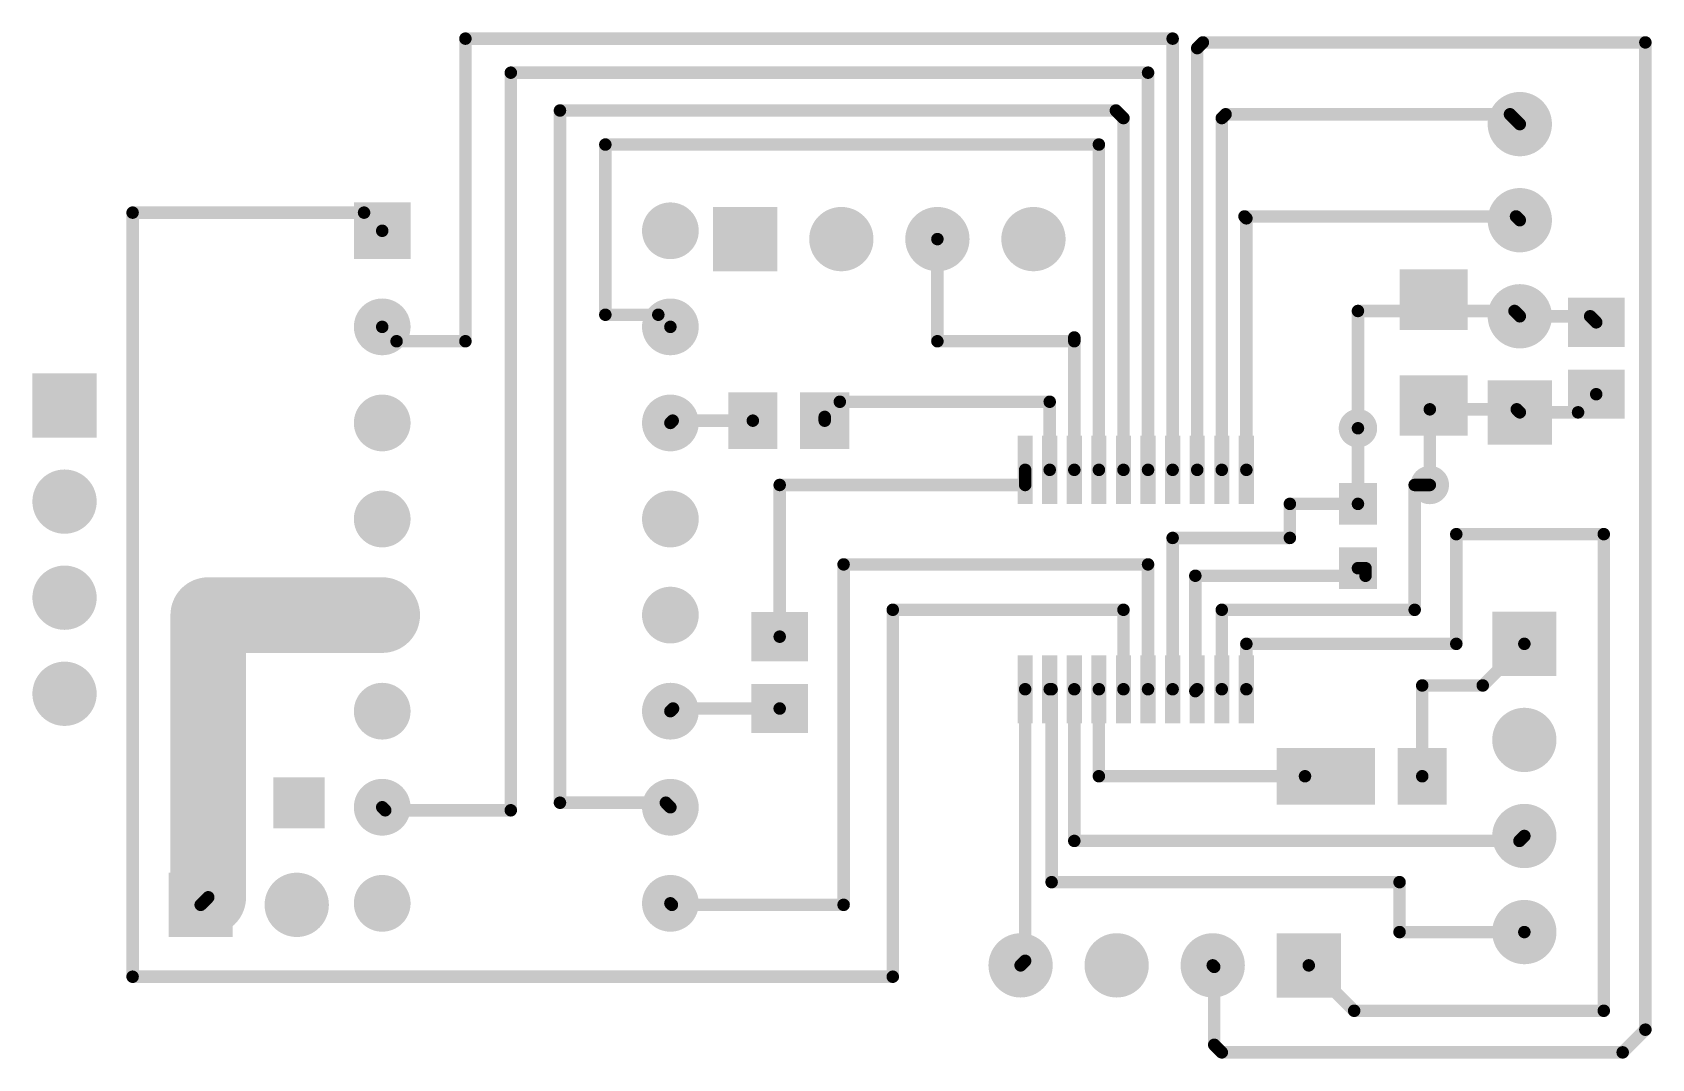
# Model space of a CAD drawing. Extents: x 1.7 to 44.5, y 0.2 to 27.4.
import ezdxf

# ---------------------------------------------------------------- set-up
doc = ezdxf.new("R2010")
doc.units = 0
doc.layers.add('Top', color=5, linetype='CONTINUOUS')

msp = doc.modelspace()

# ---------------------------------------------------------------- linework, layer by layer
at = {"layer": 'Top', "linetype": 'CONTINUOUS'}
for points, const_width in [([(31.84, 27.2), (13.14, 27.2)], 0.33), ([(13.14, 27.2), (13.14, 19.2)], 0.33), ([(31.84, 15.8), (31.84, 27.2)], 0.33), ([(32.49, 26.95), (32.64, 27.1)], 0.33), ([(32.49, 15.8), (32.49, 26.95)], 0.33), ([(32.64, 27.1), (44.34, 27.1)], 0.33), ([(44.34, 27.1), (44.34, 1)], 0.33), ([(31.19, 26.3), (14.34, 26.3)], 0.33), ([(14.34, 26.3), (14.34, 6.8)], 0.33), ([(31.19, 15.8), (31.19, 26.3)], 0.33), ([(30.34, 25.3), (15.64, 25.3)], 0.33), ([(15.64, 25.3), (15.64, 7)], 0.33), ([(30.54, 25.1), (30.34, 25.3)], 0.33), ([(30.54, 15.8), (30.54, 25.1)], 0.33), ([(33.14, 25.1), (33.24, 25.2)], 0.33), ([(33.14, 15.8), (33.14, 25.1)], 0.33), ([(33.24, 25.2), (40.76, 25.2)], 0.33), ([(40.76, 25.2), (41.02, 24.94)], 0.33), ([(29.89, 24.4), (16.84, 24.4)], 0.33), ([(16.84, 24.4), (16.84, 19.9)], 0.33), ([(29.89, 15.8), (29.89, 24.4)], 0.33), ([(4.34, 2.4), (4.34, 22.6)], 0.33), ([(4.34, 22.6), (10.46, 22.6)], 0.33), ([(10.46, 22.6), (10.94, 22.12)], 0.33), ([(33.79, 22.45), (33.74, 22.5)], 0.33), ([(33.74, 22.5), (40.92, 22.5)], 0.33), ([(33.79, 15.8002), (33.79, 22.45)], 0.33), ([(40.92, 22.5), (41.02, 22.4)], 0.33), ([(25.62, 21.9), (25.62, 19.2)], 0.33), ([(36.74, 16.9), (36.74, 20)], 0.33), ([(36.74, 20), (40.88, 20)], 0.33), ([(40.88, 20), (41.02, 19.86)], 0.33), ([(11.32, 19.2), (10.94, 19.58)], 0.33), ([(16.84, 19.9), (18.24, 19.9)], 0.33), ([(18.24, 19.9), (18.56, 19.58)], 0.33), ([(41.02, 19.86), (42.88, 19.86)], 0.33), ([(42.88, 19.86), (43.04, 19.7)], 0.33), ([(13.14, 19.2), (11.32, 19.2)], 0.33), ([(25.62, 19.2), (29.24, 19.2)], 0.33), ([(29.24, 19.2), (29.24, 19.3)], 0.33), ([(29.24, 15.8), (29.24, 19.2)], 0.33), ([(23.04, 17.6), (22.64, 17.2)], 0.33), ([(28.59, 17.6), (23.04, 17.6)], 0.33), ([(28.59, 15.8), (28.59, 17.6)], 0.33), ([(38.64, 15.4), (38.64, 17.4)], 0.33), ([(38.64, 17.4), (40.94, 17.4)], 0.33), ([(40.94, 17.4), (41.02, 17.32)], 0.33), ([(42.56, 17.32), (43.04, 17.8)], 0.33), ([(18.62, 17.1), (18.56, 17.04)], 0.33), ([(20.74, 17.1), (18.62, 17.1)], 0.33), ([(20.74, 17.1), (20.74, 17.1)], 0.33), ([(22.64, 17.2), (22.64, 17.1)], 0.33), ([(41.02, 17.32), (42.56, 17.32)], 0.33), ([(36.74, 14.9), (36.74, 16.9)], 0.33), ([(27.94, 15.4), (27.94, 15.8)], 0.33), ([(21.45, 11.39), (21.45, 15.4)], 0.33), ([(21.45, 15.4), (27.94, 15.4)], 0.33), ([(38.64, 15.4), (38.24, 15.4)], 0.33), ([(38.24, 15.4), (38.24, 12.1)], 0.33), ([(34.94, 14), (34.94, 14.9)], 0.33), ([(34.94, 14.9), (36.74, 14.9)], 0.33), ([(31.84, 10), (31.84, 14)], 0.33), ([(31.84, 14), (34.94, 14)], 0.33), ([(39.34, 11.2), (39.34, 14.1)], 0.33), ([(39.34, 14.1), (43.24, 14.1)], 0.33), ([(43.24, 14.1), (43.24, 1.5)], 0.33), ([(31.19, 13.3), (23.14, 13.3)], 0.33), ([(23.14, 13.3), (23.14, 4.3)], 0.33), ([(31.19, 10), (31.19, 13.3)], 0.33), ([(36.74, 13.2), (36.94, 13.2)], 0.33), ([(36.94, 13.2), (36.94, 13)], 0.33), ([(10.94, 11.96), (6.34, 11.96)], 2), ([(6.34, 11.96), (6.34, 4.5)], 2), ([(36.94, 13), (32.44, 13)], 0.33), ([(32.44, 13), (32.44, 9.95)], 0.33), ([(30.54, 12.1), (24.44, 12.1)], 0.33), ([(24.44, 12.1), (24.44, 2.4)], 0.33), ([(30.54, 10), (30.54, 12.1)], 0.33), ([(38.24, 12.1), (33.14, 12.1)], 0.33), ([(33.14, 12.1), (33.14, 10)], 0.33), ([(33.79, 10), (33.79, 11.2)], 0.33), ([(33.79, 11.2), (39.34, 11.2)], 0.33), ([(40.04, 10.1), (41.14, 11.2)], 0.33), ([(27.94, 10), (27.94, 2.82)], 0.33), ([(28.59, 10), (28.64, 10)], 0.33), ([(28.64, 10), (28.64, 4.9)], 0.33), ([(29.24, 10), (29.24, 5.99)], 0.33), ([(29.89, 10), (29.89, 7.7)], 0.33), ([(32.44, 9.95), (32.49, 10)], 0.33), ([(38.44, 7.7), (38.44, 10.1)], 0.33), ([(38.44, 10.1), (40.04, 10.1)], 0.33), ([(18.63, 9.49), (18.56, 9.42)], 0.33), ([(21.45, 9.49), (18.63, 9.49)], 0.33), ([(29.89, 7.7), (35.34, 7.7)], 0.33), ([(11.02, 6.8), (10.94, 6.88)], 0.33), ([(14.34, 6.8), (11.02, 6.8)], 0.33), ([(15.64, 7), (18.44, 7)], 0.33), ([(18.44, 7), (18.56, 6.88)], 0.33), ([(29.24, 5.99), (41.01, 5.99)], 0.33), ([(41.01, 5.99), (41.14, 6.12)], 0.33), ([(28.64, 4.9), (37.84, 4.9)], 0.33), ([(37.84, 4.9), (37.84, 3.58)], 0.33), ([(6.34, 4.5), (6.14, 4.3)], 0.33), ([(18.6, 4.3), (18.56, 4.34)], 0.33), ([(23.14, 4.3), (18.6, 4.3)], 0.33), ([(37.84, 3.58), (41.14, 3.58)], 0.33), ([(27.94, 2.82), (27.82, 2.7)], 0.33), ([(32.94, 2.66), (32.9, 2.7)], 0.33), ([(32.94, 0.6), (32.94, 2.66)], 0.33), ([(36.64, 1.5), (35.44, 2.7)], 0.33), ([(24.44, 2.4), (4.34, 2.4)], 0.33), ([(43.24, 1.5), (36.64, 1.5)], 0.33), ([(44.34, 1), (43.74, 0.4)], 0.33), ([(33.14, 0.4), (32.94, 0.6)], 0.33), ([(43.74, 0.4), (33.14, 0.4)], 0.33)]:
    msp.add_lwpolyline(points, dxfattribs=dict(at, const_width=const_width))
for points, const_width in [([(13.0575, 27.2, 1), (13.2225, 27.2, 1), (13.0575, 27.2, 1)], 0.165), ([(13.0575, 27.2, 1), (13.2225, 27.2, 1), (13.0575, 27.2, 1)], 0.165), ([(31.7575, 27.2, 1), (31.9225, 27.2, 1), (31.7575, 27.2, 1)], 0.165), ([(31.7575, 27.2, 1), (31.9225, 27.2, 1), (31.7575, 27.2, 1)], 0.165), ([(32.4075, 26.95, 1), (32.5725, 26.95, 1), (32.4075, 26.95, 1)], 0.165), ([(32.4075, 26.95, 1), (32.5725, 26.95, 1), (32.4075, 26.95, 1)], 0.165), ([(32.5575, 27.1, 1), (32.7225, 27.1, 1), (32.5575, 27.1, 1)], 0.165), ([(32.5575, 27.1, 1), (32.7225, 27.1, 1), (32.5575, 27.1, 1)], 0.165), ([(44.2575, 27.1, 1), (44.4225, 27.1, 1), (44.2575, 27.1, 1)], 0.165), ([(44.2575, 27.1, 1), (44.4225, 27.1, 1), (44.2575, 27.1, 1)], 0.165), ([(14.2575, 26.3, 1), (14.4225, 26.3, 1), (14.2575, 26.3, 1)], 0.165), ([(14.2575, 26.3, 1), (14.4225, 26.3, 1), (14.2575, 26.3, 1)], 0.165), ([(31.1075, 26.3, 1), (31.2725, 26.3, 1), (31.1075, 26.3, 1)], 0.165), ([(31.1075, 26.3, 1), (31.2725, 26.3, 1), (31.1075, 26.3, 1)], 0.165), ([(41.445, 24.94, 1), (40.595, 24.94, 1), (41.445, 24.94, 1)], 0.85), ([(15.5575, 25.3, 1), (15.7225, 25.3, 1), (15.5575, 25.3, 1)], 0.165), ([(15.5575, 25.3, 1), (15.7225, 25.3, 1), (15.5575, 25.3, 1)], 0.165), ([(30.2575, 25.3, 1), (30.4225, 25.3, 1), (30.2575, 25.3, 1)], 0.165), ([(30.2575, 25.3, 1), (30.4225, 25.3, 1), (30.2575, 25.3, 1)], 0.165), ([(30.4575, 25.1, 1), (30.6225, 25.1, 1), (30.4575, 25.1, 1)], 0.165), ([(30.4575, 25.1, 1), (30.6225, 25.1, 1), (30.4575, 25.1, 1)], 0.165), ([(33.0575, 25.1, 1), (33.2225, 25.1, 1), (33.0575, 25.1, 1)], 0.165), ([(33.0575, 25.1, 1), (33.2225, 25.1, 1), (33.0575, 25.1, 1)], 0.165), ([(33.1575, 25.2, 1), (33.3225, 25.2, 1), (33.1575, 25.2, 1)], 0.165), ([(33.1575, 25.2, 1), (33.3225, 25.2, 1), (33.1575, 25.2, 1)], 0.165), ([(40.6775, 25.2, 1), (40.8425, 25.2, 1), (40.6775, 25.2, 1)], 0.165), ([(40.6775, 25.2, 1), (40.8425, 25.2, 1), (40.6775, 25.2, 1)], 0.165), ([(40.9375, 24.94, 1), (41.1025, 24.94, 1), (40.9375, 24.94, 1)], 0.165), ([(16.7575, 24.4, 1), (16.9225, 24.4, 1), (16.7575, 24.4, 1)], 0.165), ([(16.7575, 24.4, 1), (16.9225, 24.4, 1), (16.7575, 24.4, 1)], 0.165), ([(29.8075, 24.4, 1), (29.9725, 24.4, 1), (29.8075, 24.4, 1)], 0.165), ([(29.8075, 24.4, 1), (29.9725, 24.4, 1), (29.8075, 24.4, 1)], 0.165), ([(41.445, 22.4, 1), (40.595, 22.4, 1), (41.445, 22.4, 1)], 0.85), ([(4.2575, 22.6, 1), (4.4225, 22.6, 1), (4.2575, 22.6, 1)], 0.165), ([(4.2575, 22.6, 1), (4.4225, 22.6, 1), (4.2575, 22.6, 1)], 0.165), ([(10.3775, 22.6, 1), (10.5425, 22.6, 1), (10.3775, 22.6, 1)], 0.165), ([(10.3775, 22.6, 1), (10.5425, 22.6, 1), (10.3775, 22.6, 1)], 0.165), ([(18.935, 22.12, 1), (18.185, 22.12, 1), (18.935, 22.12, 1)], 0.75), ([(23.505, 21.9, 1), (22.655, 21.9, 1), (23.505, 21.9, 1)], 0.85), ([(26.045, 21.9, 1), (25.195, 21.9, 1), (26.045, 21.9, 1)], 0.85), ([(28.585, 21.9, 1), (27.735, 21.9, 1), (28.585, 21.9, 1)], 0.85), ([(10.8575, 22.12, 1), (11.0225, 22.12, 1), (10.8575, 22.12, 1)], 0.165), ([(33.6575, 22.5, 1), (33.8225, 22.5, 1), (33.6575, 22.5, 1)], 0.165), ([(33.6575, 22.5, 1), (33.8225, 22.5, 1), (33.6575, 22.5, 1)], 0.165), ([(33.7075, 22.45, 1), (33.8725, 22.45, 1), (33.7075, 22.45, 1)], 0.165), ([(33.7075, 22.45, 1), (33.8725, 22.45, 1), (33.7075, 22.45, 1)], 0.165), ([(40.8375, 22.5, 1), (41.0025, 22.5, 1), (40.8375, 22.5, 1)], 0.165), ([(40.8375, 22.5, 1), (41.0025, 22.5, 1), (40.8375, 22.5, 1)], 0.165), ([(40.9375, 22.4, 1), (41.1025, 22.4, 1), (40.9375, 22.4, 1)], 0.165), ([(25.5375, 21.9, 1), (25.7025, 21.9, 1), (25.5375, 21.9, 1)], 0.165), ([(41.445, 19.86, 1), (40.595, 19.86, 1), (41.445, 19.86, 1)], 0.85), ([(11.315, 19.58, 1), (10.565, 19.58, 1), (11.315, 19.58, 1)], 0.75), ([(18.935, 19.58, 1), (18.185, 19.58, 1), (18.935, 19.58, 1)], 0.75), ([(36.6575, 20, 1), (36.8225, 20, 1), (36.6575, 20, 1)], 0.165), ([(36.6575, 20, 1), (36.8225, 20, 1), (36.6575, 20, 1)], 0.165), ([(40.7975, 20, 1), (40.9625, 20, 1), (40.7975, 20, 1)], 0.165), ([(40.7975, 20, 1), (40.9625, 20, 1), (40.7975, 20, 1)], 0.165), ([(10.8575, 19.58, 1), (11.0225, 19.58, 1), (10.8575, 19.58, 1)], 0.165), ([(16.7575, 19.9, 1), (16.9225, 19.9, 1), (16.7575, 19.9, 1)], 0.165), ([(16.7575, 19.9, 1), (16.9225, 19.9, 1), (16.7575, 19.9, 1)], 0.165), ([(18.1575, 19.9, 1), (18.3225, 19.9, 1), (18.1575, 19.9, 1)], 0.165), ([(18.1575, 19.9, 1), (18.3225, 19.9, 1), (18.1575, 19.9, 1)], 0.165), ([(18.4775, 19.58, 1), (18.6425, 19.58, 1), (18.4775, 19.58, 1)], 0.165), ([(40.9375, 19.86, 1), (41.1025, 19.86, 1), (40.9375, 19.86, 1)], 0.165), ([(40.9375, 19.86, 1), (41.1025, 19.86, 1), (40.9375, 19.86, 1)], 0.165), ([(42.7975, 19.86, 1), (42.9625, 19.86, 1), (42.7975, 19.86, 1)], 0.165), ([(42.7975, 19.86, 1), (42.9625, 19.86, 1), (42.7975, 19.86, 1)], 0.165), ([(42.9575, 19.7, 1), (43.1225, 19.7, 1), (42.9575, 19.7, 1)], 0.165), ([(11.2375, 19.2, 1), (11.4025, 19.2, 1), (11.2375, 19.2, 1)], 0.165), ([(11.2375, 19.2, 1), (11.4025, 19.2, 1), (11.2375, 19.2, 1)], 0.165), ([(13.0575, 19.2, 1), (13.2225, 19.2, 1), (13.0575, 19.2, 1)], 0.165), ([(13.0575, 19.2, 1), (13.2225, 19.2, 1), (13.0575, 19.2, 1)], 0.165), ([(25.5375, 19.2, 1), (25.7025, 19.2, 1), (25.5375, 19.2, 1)], 0.165), ([(25.5375, 19.2, 1), (25.7025, 19.2, 1), (25.5375, 19.2, 1)], 0.165), ([(29.1575, 19.3, 1), (29.3225, 19.3, 1), (29.1575, 19.3, 1)], 0.165), ([(29.1575, 19.2, 1), (29.3225, 19.2, 1), (29.1575, 19.2, 1)], 0.165), ([(29.1575, 19.2, 1), (29.3225, 19.2, 1), (29.1575, 19.2, 1)], 0.165), ([(29.1575, 19.2, 1), (29.3225, 19.2, 1), (29.1575, 19.2, 1)], 0.165), ([(11.315, 17.04, 1), (10.565, 17.04, 1), (11.315, 17.04, 1)], 0.75), ([(18.935, 17.04, 1), (18.185, 17.04, 1), (18.935, 17.04, 1)], 0.75), ([(22.9575, 17.6, 1), (23.1225, 17.6, 1), (22.9575, 17.6, 1)], 0.165), ([(22.9575, 17.6, 1), (23.1225, 17.6, 1), (22.9575, 17.6, 1)], 0.165), ([(28.5075, 17.6, 1), (28.6725, 17.6, 1), (28.5075, 17.6, 1)], 0.165), ([(28.5075, 17.6, 1), (28.6725, 17.6, 1), (28.5075, 17.6, 1)], 0.165), ([(38.5575, 17.4, 1), (38.7225, 17.4, 1), (38.5575, 17.4, 1)], 0.165), ([(38.5575, 17.4, 1), (38.7225, 17.4, 1), (38.5575, 17.4, 1)], 0.165), ([(40.8575, 17.4, 1), (41.0225, 17.4, 1), (40.8575, 17.4, 1)], 0.165), ([(40.8575, 17.4, 1), (41.0225, 17.4, 1), (40.8575, 17.4, 1)], 0.165), ([(42.9575, 17.8, 1), (43.1225, 17.8, 1), (42.9575, 17.8, 1)], 0.165), ([(18.4775, 17.04, 1), (18.6425, 17.04, 1), (18.4775, 17.04, 1)], 0.165), ([(18.5375, 17.1, 1), (18.7025, 17.1, 1), (18.5375, 17.1, 1)], 0.165), ([(18.5375, 17.1, 1), (18.7025, 17.1, 1), (18.5375, 17.1, 1)], 0.165), ([(20.6575, 17.1, 1), (20.8225, 17.1, 1), (20.6575, 17.1, 1)], 0.165), ([(20.6575, 17.1, 1), (20.8225, 17.1, 1), (20.6575, 17.1, 1)], 0.165), ([(22.5575, 17.2, 1), (22.7225, 17.2, 1), (22.5575, 17.2, 1)], 0.165), ([(22.5575, 17.2, 1), (22.7225, 17.2, 1), (22.5575, 17.2, 1)], 0.165), ([(22.5575, 17.1, 1), (22.7225, 17.1, 1), (22.5575, 17.1, 1)], 0.165), ([(36.994, 16.9, 1), (36.486, 16.9, 1), (36.994, 16.9, 1)], 0.508), ([(40.9375, 17.32, 1), (41.1025, 17.32, 1), (40.9375, 17.32, 1)], 0.165), ([(40.9375, 17.32, 1), (41.1025, 17.32, 1), (40.9375, 17.32, 1)], 0.165), ([(42.4775, 17.32, 1), (42.6425, 17.32, 1), (42.4775, 17.32, 1)], 0.165), ([(42.4775, 17.32, 1), (42.6425, 17.32, 1), (42.4775, 17.32, 1)], 0.165), ([(36.6575, 16.9, 1), (36.8225, 16.9, 1), (36.6575, 16.9, 1)], 0.165), ([(36.6575, 16.9, 1), (36.8225, 16.9, 1), (36.6575, 16.9, 1)], 0.165), ([(27.8575, 15.8, 1), (28.0225, 15.8, 1), (27.8575, 15.8, 1)], 0.165), ([(28.5075, 15.8, 1), (28.6725, 15.8, 1), (28.5075, 15.8, 1)], 0.165), ([(29.1575, 15.8, 1), (29.3225, 15.8, 1), (29.1575, 15.8, 1)], 0.165), ([(29.8075, 15.8, 1), (29.9725, 15.8, 1), (29.8075, 15.8, 1)], 0.165), ([(30.4575, 15.8, 1), (30.6225, 15.8, 1), (30.4575, 15.8, 1)], 0.165), ([(31.1075, 15.8, 1), (31.2725, 15.8, 1), (31.1075, 15.8, 1)], 0.165), ([(31.7575, 15.8, 1), (31.9225, 15.8, 1), (31.7575, 15.8, 1)], 0.165), ([(32.4075, 15.8, 1), (32.5725, 15.8, 1), (32.4075, 15.8, 1)], 0.165), ([(33.0575, 15.8, 1), (33.2225, 15.8, 1), (33.0575, 15.8, 1)], 0.165), ([(33.7075, 15.8002, 1), (33.8725, 15.8002, 1), (33.7075, 15.8002, 1)], 0.165), ([(38.894, 15.4, 1), (38.386, 15.4, 1), (38.894, 15.4, 1)], 0.508), ([(2.965, 14.96, 1), (2.115, 14.96, 1), (2.965, 14.96, 1)], 0.85), ([(21.3675, 15.4, 1), (21.5325, 15.4, 1), (21.3675, 15.4, 1)], 0.165), ([(21.3675, 15.4, 1), (21.5325, 15.4, 1), (21.3675, 15.4, 1)], 0.165), ([(27.8575, 15.4, 1), (28.0225, 15.4, 1), (27.8575, 15.4, 1)], 0.165), ([(27.8575, 15.4, 1), (28.0225, 15.4, 1), (27.8575, 15.4, 1)], 0.165), ([(38.1575, 15.4, 1), (38.3225, 15.4, 1), (38.1575, 15.4, 1)], 0.165), ([(38.1575, 15.4, 1), (38.3225, 15.4, 1), (38.1575, 15.4, 1)], 0.165), ([(38.5575, 15.4, 1), (38.7225, 15.4, 1), (38.5575, 15.4, 1)], 0.165), ([(38.5575, 15.4, 1), (38.7225, 15.4, 1), (38.5575, 15.4, 1)], 0.165), ([(11.315, 14.5, 1), (10.565, 14.5, 1), (11.315, 14.5, 1)], 0.75), ([(18.935, 14.5, 1), (18.185, 14.5, 1), (18.935, 14.5, 1)], 0.75), ([(34.8575, 14.9, 1), (35.0225, 14.9, 1), (34.8575, 14.9, 1)], 0.165), ([(34.8575, 14.9, 1), (35.0225, 14.9, 1), (34.8575, 14.9, 1)], 0.165), ([(36.6575, 14.9, 1), (36.8225, 14.9, 1), (36.6575, 14.9, 1)], 0.165), ([(36.6575, 14.9, 1), (36.8225, 14.9, 1), (36.6575, 14.9, 1)], 0.165), ([(31.7575, 14, 1), (31.9225, 14, 1), (31.7575, 14, 1)], 0.165), ([(31.7575, 14, 1), (31.9225, 14, 1), (31.7575, 14, 1)], 0.165), ([(34.8575, 14, 1), (35.0225, 14, 1), (34.8575, 14, 1)], 0.165), ([(34.8575, 14, 1), (35.0225, 14, 1), (34.8575, 14, 1)], 0.165), ([(39.2575, 14.1, 1), (39.4225, 14.1, 1), (39.2575, 14.1, 1)], 0.165), ([(39.2575, 14.1, 1), (39.4225, 14.1, 1), (39.2575, 14.1, 1)], 0.165), ([(43.1575, 14.1, 1), (43.3225, 14.1, 1), (43.1575, 14.1, 1)], 0.165), ([(43.1575, 14.1, 1), (43.3225, 14.1, 1), (43.1575, 14.1, 1)], 0.165), ([(23.0575, 13.3, 1), (23.2225, 13.3, 1), (23.0575, 13.3, 1)], 0.165), ([(23.0575, 13.3, 1), (23.2225, 13.3, 1), (23.0575, 13.3, 1)], 0.165), ([(31.1075, 13.3, 1), (31.2725, 13.3, 1), (31.1075, 13.3, 1)], 0.165), ([(31.1075, 13.3, 1), (31.2725, 13.3, 1), (31.1075, 13.3, 1)], 0.165), ([(36.6575, 13.2, 1), (36.8225, 13.2, 1), (36.6575, 13.2, 1)], 0.165), ([(36.8575, 13.2, 1), (37.0225, 13.2, 1), (36.8575, 13.2, 1)], 0.165), ([(36.8575, 13.2, 1), (37.0225, 13.2, 1), (36.8575, 13.2, 1)], 0.165), ([(2.965, 12.42, 1), (2.115, 12.42, 1), (2.965, 12.42, 1)], 0.85), ([(5.84, 11.96, 1), (6.84, 11.96, 1), (5.84, 11.96, 1)], 1), ([(5.84, 11.96, 1), (6.84, 11.96, 1), (5.84, 11.96, 1)], 1), ([(10.44, 11.96, 1), (11.44, 11.96, 1), (10.44, 11.96, 1)], 1), ([(32.3575, 13, 1), (32.5225, 13, 1), (32.3575, 13, 1)], 0.165), ([(32.3575, 13, 1), (32.5225, 13, 1), (32.3575, 13, 1)], 0.165), ([(36.8575, 13, 1), (37.0225, 13, 1), (36.8575, 13, 1)], 0.165), ([(36.8575, 13, 1), (37.0225, 13, 1), (36.8575, 13, 1)], 0.165), ([(11.315, 11.96, 1), (10.565, 11.96, 1), (11.315, 11.96, 1)], 0.75), ([(18.935, 11.96, 1), (18.185, 11.96, 1), (18.935, 11.96, 1)], 0.75), ([(24.3575, 12.1, 1), (24.5225, 12.1, 1), (24.3575, 12.1, 1)], 0.165), ([(24.3575, 12.1, 1), (24.5225, 12.1, 1), (24.3575, 12.1, 1)], 0.165), ([(30.4575, 12.1, 1), (30.6225, 12.1, 1), (30.4575, 12.1, 1)], 0.165), ([(30.4575, 12.1, 1), (30.6225, 12.1, 1), (30.4575, 12.1, 1)], 0.165), ([(33.0575, 12.1, 1), (33.2225, 12.1, 1), (33.0575, 12.1, 1)], 0.165), ([(33.0575, 12.1, 1), (33.2225, 12.1, 1), (33.0575, 12.1, 1)], 0.165), ([(38.1575, 12.1, 1), (38.3225, 12.1, 1), (38.1575, 12.1, 1)], 0.165), ([(38.1575, 12.1, 1), (38.3225, 12.1, 1), (38.1575, 12.1, 1)], 0.165), ([(21.3675, 11.39, 1), (21.5325, 11.39, 1), (21.3675, 11.39, 1)], 0.165), ([(33.7075, 11.2, 1), (33.8725, 11.2, 1), (33.7075, 11.2, 1)], 0.165), ([(33.7075, 11.2, 1), (33.8725, 11.2, 1), (33.7075, 11.2, 1)], 0.165), ([(39.2575, 11.2, 1), (39.4225, 11.2, 1), (39.2575, 11.2, 1)], 0.165), ([(39.2575, 11.2, 1), (39.4225, 11.2, 1), (39.2575, 11.2, 1)], 0.165), ([(41.0575, 11.2, 1), (41.2225, 11.2, 1), (41.0575, 11.2, 1)], 0.165), ([(2.965, 9.88, 1), (2.115, 9.88, 1), (2.965, 9.88, 1)], 0.85), ([(11.315, 9.42, 1), (10.565, 9.42, 1), (11.315, 9.42, 1)], 0.75), ([(18.935, 9.42, 1), (18.185, 9.42, 1), (18.935, 9.42, 1)], 0.75), ([(27.8575, 10, 1), (28.0225, 10, 1), (27.8575, 10, 1)], 0.165), ([(28.5075, 10, 1), (28.6725, 10, 1), (28.5075, 10, 1)], 0.165), ([(28.5575, 10, 1), (28.7225, 10, 1), (28.5575, 10, 1)], 0.165), ([(28.5575, 10, 1), (28.7225, 10, 1), (28.5575, 10, 1)], 0.165), ([(29.1575, 10, 1), (29.3225, 10, 1), (29.1575, 10, 1)], 0.165), ([(29.8075, 10, 1), (29.9725, 10, 1), (29.8075, 10, 1)], 0.165), ([(30.4575, 10, 1), (30.6225, 10, 1), (30.4575, 10, 1)], 0.165), ([(31.1075, 10, 1), (31.2725, 10, 1), (31.1075, 10, 1)], 0.165), ([(31.7575, 10, 1), (31.9225, 10, 1), (31.7575, 10, 1)], 0.165), ([(32.3575, 9.95, 1), (32.5225, 9.95, 1), (32.3575, 9.95, 1)], 0.165), ([(32.3575, 9.95, 1), (32.5225, 9.95, 1), (32.3575, 9.95, 1)], 0.165), ([(32.4075, 10, 1), (32.5725, 10, 1), (32.4075, 10, 1)], 0.165), ([(33.0575, 10, 1), (33.2225, 10, 1), (33.0575, 10, 1)], 0.165), ([(33.7075, 10, 1), (33.8725, 10, 1), (33.7075, 10, 1)], 0.165), ([(38.3575, 10.1, 1), (38.5225, 10.1, 1), (38.3575, 10.1, 1)], 0.165), ([(38.3575, 10.1, 1), (38.5225, 10.1, 1), (38.3575, 10.1, 1)], 0.165), ([(39.9575, 10.1, 1), (40.1225, 10.1, 1), (39.9575, 10.1, 1)], 0.165), ([(39.9575, 10.1, 1), (40.1225, 10.1, 1), (39.9575, 10.1, 1)], 0.165), ([(18.4775, 9.42, 1), (18.6425, 9.42, 1), (18.4775, 9.42, 1)], 0.165), ([(18.5475, 9.49, 1), (18.7125, 9.49, 1), (18.5475, 9.49, 1)], 0.165), ([(18.5475, 9.49, 1), (18.7125, 9.49, 1), (18.5475, 9.49, 1)], 0.165), ([(21.3675, 9.49, 1), (21.5325, 9.49, 1), (21.3675, 9.49, 1)], 0.165), ([(41.565, 8.66, 1), (40.715, 8.66, 1), (41.565, 8.66, 1)], 0.85), ([(29.8075, 7.7, 1), (29.9725, 7.7, 1), (29.8075, 7.7, 1)], 0.165), ([(29.8075, 7.7, 1), (29.9725, 7.7, 1), (29.8075, 7.7, 1)], 0.165), ([(35.2575, 7.7, 1), (35.4225, 7.7, 1), (35.2575, 7.7, 1)], 0.165), ([(38.3575, 7.7, 1), (38.5225, 7.7, 1), (38.3575, 7.7, 1)], 0.165), ([(6.5775, 7, 1), (5.9025, 7, 1), (6.5775, 7, 1)], 0.675), ([(11.315, 6.88, 1), (10.565, 6.88, 1), (11.315, 6.88, 1)], 0.75), ([(18.935, 6.88, 1), (18.185, 6.88, 1), (18.935, 6.88, 1)], 0.75), ([(10.8575, 6.88, 1), (11.0225, 6.88, 1), (10.8575, 6.88, 1)], 0.165), ([(10.9375, 6.8, 1), (11.1025, 6.8, 1), (10.9375, 6.8, 1)], 0.165), ([(10.9375, 6.8, 1), (11.1025, 6.8, 1), (10.9375, 6.8, 1)], 0.165), ([(14.2575, 6.8, 1), (14.4225, 6.8, 1), (14.2575, 6.8, 1)], 0.165), ([(14.2575, 6.8, 1), (14.4225, 6.8, 1), (14.2575, 6.8, 1)], 0.165), ([(15.5575, 7, 1), (15.7225, 7, 1), (15.5575, 7, 1)], 0.165), ([(15.5575, 7, 1), (15.7225, 7, 1), (15.5575, 7, 1)], 0.165), ([(18.3575, 7, 1), (18.5225, 7, 1), (18.3575, 7, 1)], 0.165), ([(18.3575, 7, 1), (18.5225, 7, 1), (18.3575, 7, 1)], 0.165), ([(18.4775, 6.88, 1), (18.6425, 6.88, 1), (18.4775, 6.88, 1)], 0.165), ([(41.565, 6.12, 1), (40.715, 6.12, 1), (41.565, 6.12, 1)], 0.85), ([(29.1575, 5.99, 1), (29.3225, 5.99, 1), (29.1575, 5.99, 1)], 0.165), ([(29.1575, 5.99, 1), (29.3225, 5.99, 1), (29.1575, 5.99, 1)], 0.165), ([(40.9275, 5.99, 1), (41.0925, 5.99, 1), (40.9275, 5.99, 1)], 0.165), ([(40.9275, 5.99, 1), (41.0925, 5.99, 1), (40.9275, 5.99, 1)], 0.165), ([(41.0575, 6.12, 1), (41.2225, 6.12, 1), (41.0575, 6.12, 1)], 0.165), ([(5.84, 4.5, 1), (6.84, 4.5, 1), (5.84, 4.5, 1)], 1), ([(9.105, 4.3, 1), (8.255, 4.3, 1), (9.105, 4.3, 1)], 0.85), ([(11.315, 4.34, 1), (10.565, 4.34, 1), (11.315, 4.34, 1)], 0.75), ([(18.935, 4.34, 1), (18.185, 4.34, 1), (18.935, 4.34, 1)], 0.75), ([(28.5575, 4.9, 1), (28.7225, 4.9, 1), (28.5575, 4.9, 1)], 0.165), ([(28.5575, 4.9, 1), (28.7225, 4.9, 1), (28.5575, 4.9, 1)], 0.165), ([(37.7575, 4.9, 1), (37.9225, 4.9, 1), (37.7575, 4.9, 1)], 0.165), ([(37.7575, 4.9, 1), (37.9225, 4.9, 1), (37.7575, 4.9, 1)], 0.165), ([(6.0575, 4.3, 1), (6.2225, 4.3, 1), (6.0575, 4.3, 1)], 0.165), ([(6.2575, 4.5, 1), (6.4225, 4.5, 1), (6.2575, 4.5, 1)], 0.165), ([(18.4775, 4.34, 1), (18.6425, 4.34, 1), (18.4775, 4.34, 1)], 0.165), ([(18.5175, 4.3, 1), (18.6825, 4.3, 1), (18.5175, 4.3, 1)], 0.165), ([(18.5175, 4.3, 1), (18.6825, 4.3, 1), (18.5175, 4.3, 1)], 0.165), ([(23.0575, 4.3, 1), (23.2225, 4.3, 1), (23.0575, 4.3, 1)], 0.165), ([(23.0575, 4.3, 1), (23.2225, 4.3, 1), (23.0575, 4.3, 1)], 0.165), ([(41.565, 3.58, 1), (40.715, 3.58, 1), (41.565, 3.58, 1)], 0.85), ([(28.245, 2.7, 1), (27.395, 2.7, 1), (28.245, 2.7, 1)], 0.85), ([(30.785, 2.7, 1), (29.935, 2.7, 1), (30.785, 2.7, 1)], 0.85), ([(33.325, 2.7, 1), (32.475, 2.7, 1), (33.325, 2.7, 1)], 0.85), ([(37.7575, 3.58, 1), (37.9225, 3.58, 1), (37.7575, 3.58, 1)], 0.165), ([(37.7575, 3.58, 1), (37.9225, 3.58, 1), (37.7575, 3.58, 1)], 0.165), ([(41.0575, 3.58, 1), (41.2225, 3.58, 1), (41.0575, 3.58, 1)], 0.165), ([(27.7375, 2.7, 1), (27.9025, 2.7, 1), (27.7375, 2.7, 1)], 0.165), ([(27.8575, 2.82, 1), (28.0225, 2.82, 1), (27.8575, 2.82, 1)], 0.165), ([(27.8575, 2.82, 1), (28.0225, 2.82, 1), (27.8575, 2.82, 1)], 0.165), ([(32.8175, 2.7, 1), (32.9825, 2.7, 1), (32.8175, 2.7, 1)], 0.165), ([(32.8575, 2.66, 1), (33.0225, 2.66, 1), (32.8575, 2.66, 1)], 0.165), ([(32.8575, 2.66, 1), (33.0225, 2.66, 1), (32.8575, 2.66, 1)], 0.165), ([(35.3575, 2.7, 1), (35.5225, 2.7, 1), (35.3575, 2.7, 1)], 0.165), ([(4.2575, 2.4, 1), (4.4225, 2.4, 1), (4.2575, 2.4, 1)], 0.165), ([(4.2575, 2.4, 1), (4.4225, 2.4, 1), (4.2575, 2.4, 1)], 0.165), ([(24.3575, 2.4, 1), (24.5225, 2.4, 1), (24.3575, 2.4, 1)], 0.165), ([(24.3575, 2.4, 1), (24.5225, 2.4, 1), (24.3575, 2.4, 1)], 0.165), ([(36.5575, 1.5, 1), (36.7225, 1.5, 1), (36.5575, 1.5, 1)], 0.165), ([(36.5575, 1.5, 1), (36.7225, 1.5, 1), (36.5575, 1.5, 1)], 0.165), ([(43.1575, 1.5, 1), (43.3225, 1.5, 1), (43.1575, 1.5, 1)], 0.165), ([(43.1575, 1.5, 1), (43.3225, 1.5, 1), (43.1575, 1.5, 1)], 0.165), ([(44.2575, 1, 1), (44.4225, 1, 1), (44.2575, 1, 1)], 0.165), ([(44.2575, 1, 1), (44.4225, 1, 1), (44.2575, 1, 1)], 0.165), ([(32.8575, 0.6, 1), (33.0225, 0.6, 1), (32.8575, 0.6, 1)], 0.165), ([(32.8575, 0.6, 1), (33.0225, 0.6, 1), (32.8575, 0.6, 1)], 0.165), ([(33.0575, 0.4, 1), (33.2225, 0.4, 1), (33.0575, 0.4, 1)], 0.165), ([(33.0575, 0.4, 1), (33.2225, 0.4, 1), (33.0575, 0.4, 1)], 0.165), ([(43.6575, 0.4, 1), (43.8225, 0.4, 1), (43.6575, 0.4, 1)], 0.165), ([(43.6575, 0.4, 1), (43.8225, 0.4, 1), (43.6575, 0.4, 1)], 0.165)]:
    msp.add_lwpolyline(points, format="xyb", dxfattribs=dict(at, const_width=const_width))
at = {"layer": 'Top'}
for points in [[(10.19, 22.87), (11.69, 22.87), (10.19, 21.37), (11.69, 21.37)], [(19.69, 22.75), (21.39, 22.75), (19.69, 21.05), (21.39, 21.05)], [(37.84, 21.1), (39.64, 21.1), (37.84, 19.5), (39.64, 19.5)], [(42.29, 20.35), (43.79, 20.35), (42.29, 19.05), (43.79, 19.05)], [(42.29, 18.45), (43.79, 18.45), (42.29, 17.15), (43.79, 17.15)], [(1.69, 18.35), (3.39, 18.35), (1.69, 16.65), (3.39, 16.65)], [(37.84, 18.3), (39.64, 18.3), (37.84, 16.7), (39.64, 16.7)], [(40.17, 18.17), (41.87, 18.17), (40.17, 16.47), (41.87, 16.47)], [(20.09, 17.85), (21.39, 17.85), (20.09, 16.35), (21.39, 16.35)], [(21.99, 17.85), (23.29, 17.85), (21.99, 16.35), (23.29, 16.35)], [(27.74, 16.7), (28.14, 16.7), (27.74, 14.9), (28.14, 14.9)], [(28.39, 16.7), (28.79, 16.7), (28.39, 14.9), (28.79, 14.9)], [(29.04, 16.7), (29.44, 16.7), (29.04, 14.9), (29.44, 14.9)], [(29.69, 16.7), (30.09, 16.7), (29.69, 14.9), (30.09, 14.9)], [(30.34, 16.7), (30.74, 16.7), (30.34, 14.9), (30.74, 14.9)], [(30.99, 16.7), (31.39, 16.7), (30.99, 14.9), (31.39, 14.9)], [(31.64, 16.7), (32.04, 16.7), (31.64, 14.9), (32.04, 14.9)], [(32.29, 16.7), (32.69, 16.7), (32.29, 14.9), (32.69, 14.9)], [(32.94, 16.7), (33.34, 16.7), (32.94, 14.9), (33.34, 14.9)], [(33.59, 16.7002), (33.99, 16.7002), (33.59, 14.9002), (33.99, 14.9002)], [(36.24, 15.45), (37.24, 15.45), (36.24, 14.35), (37.24, 14.35)], [(36.24, 13.75), (37.24, 13.75), (36.24, 12.65), (37.24, 12.65)], [(20.7, 12.04), (22.2, 12.04), (20.7, 10.74), (22.2, 10.74)], [(40.29, 12.05), (41.99, 12.05), (40.29, 10.35), (41.99, 10.35)], [(27.74, 10.9), (28.14, 10.9), (27.74, 9.1), (28.14, 9.1)], [(28.39, 10.9), (28.79, 10.9), (28.39, 9.1), (28.79, 9.1)], [(29.04, 10.9), (29.44, 10.9), (29.04, 9.1), (29.44, 9.1)], [(29.69, 10.9), (30.09, 10.9), (29.69, 9.1), (30.09, 9.1)], [(30.34, 10.9), (30.74, 10.9), (30.34, 9.1), (30.74, 9.1)], [(30.99, 10.9), (31.39, 10.9), (30.99, 9.1), (31.39, 9.1)], [(31.64, 10.9), (32.04, 10.9), (31.64, 9.1), (32.04, 9.1)], [(32.29, 10.9), (32.69, 10.9), (32.29, 9.1), (32.69, 9.1)], [(32.94, 10.9), (33.34, 10.9), (32.94, 9.1), (33.34, 9.1)], [(33.59, 10.9), (33.99, 10.9), (33.59, 9.1), (33.99, 9.1)], [(20.7, 10.14), (22.2, 10.14), (20.7, 8.84), (22.2, 8.84)], [(34.59, 8.45), (36.09, 8.45), (34.59, 6.95), (36.09, 6.95)], [(35.89, 8.45), (37.19, 8.45), (35.89, 6.95), (37.19, 6.95)], [(37.79, 8.45), (39.09, 8.45), (37.79, 6.95), (39.09, 6.95)], [(8.065, 7.675), (9.415, 7.675), (8.065, 6.325), (9.415, 6.325)], [(5.29, 5.15), (6.99, 5.15), (5.29, 3.45), (6.99, 3.45)], [(34.59, 3.55), (36.29, 3.55), (34.59, 1.85), (36.29, 1.85)]]:
    msp.add_solid(points, dxfattribs=at)

doc.saveas('drawing.dxf')
